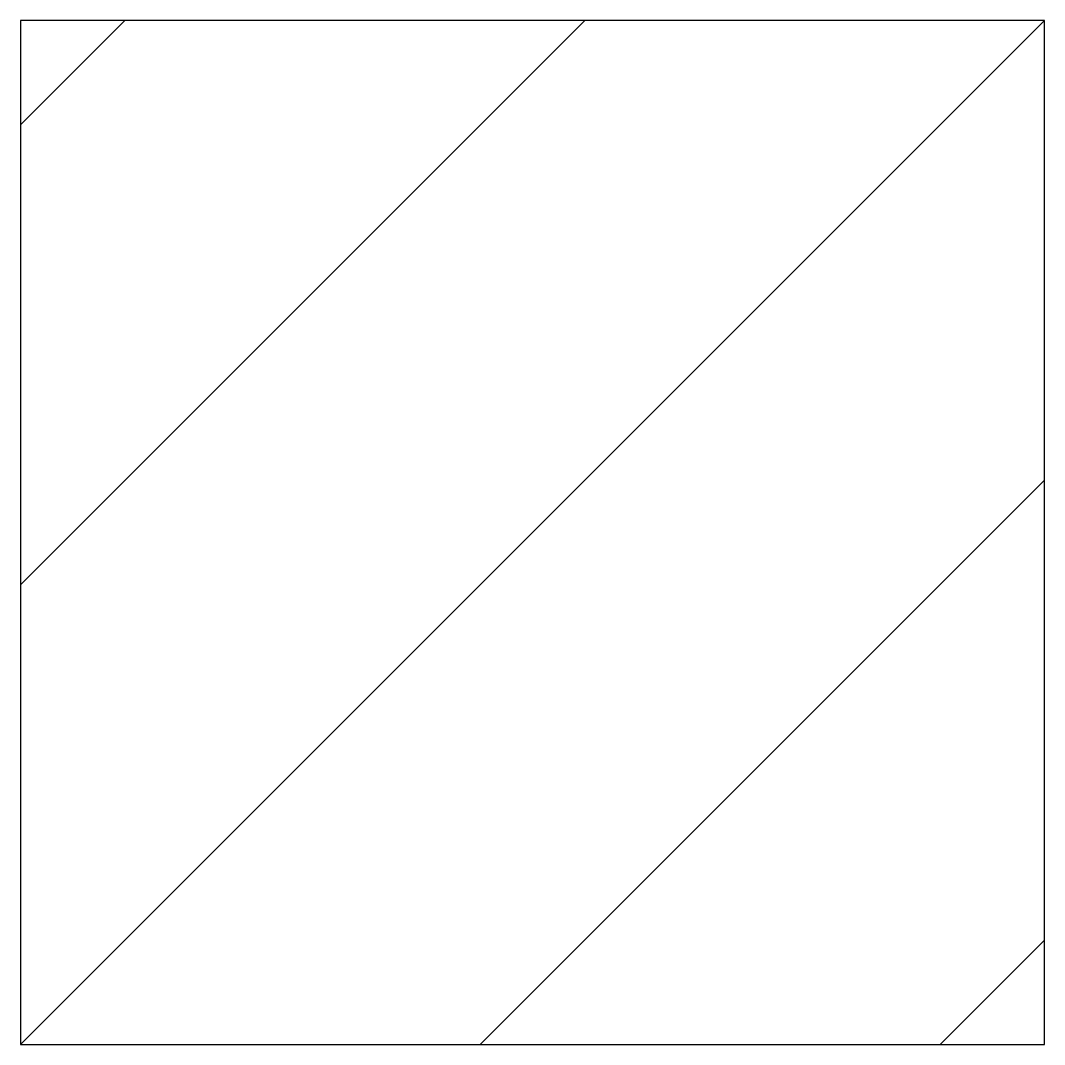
# Model space of a CAD drawing. Header units: millimetres. Extents: x 0 to 50, y 0 to 50.
import ezdxf

# ---------------------------------------------------------------- set-up
doc = ezdxf.new("R2010")
doc.units = ezdxf.units.MM

msp = doc.modelspace()

# ---------------------------------------------------------------- hatches: boundary and pattern name
h = msp.add_hatch()
h.set_pattern_fill('ANSI31', scale=5)
h.paths.add_polyline_path([(0, 0), (50, 0), (50, 50), (0, 50)])

# ---------------------------------------------------------------- linework, layer by layer
msp.add_lwpolyline([(0, 0), (50, 0), (50, 50), (0, 50)], close=True)

doc.saveas('drawing.dxf')
